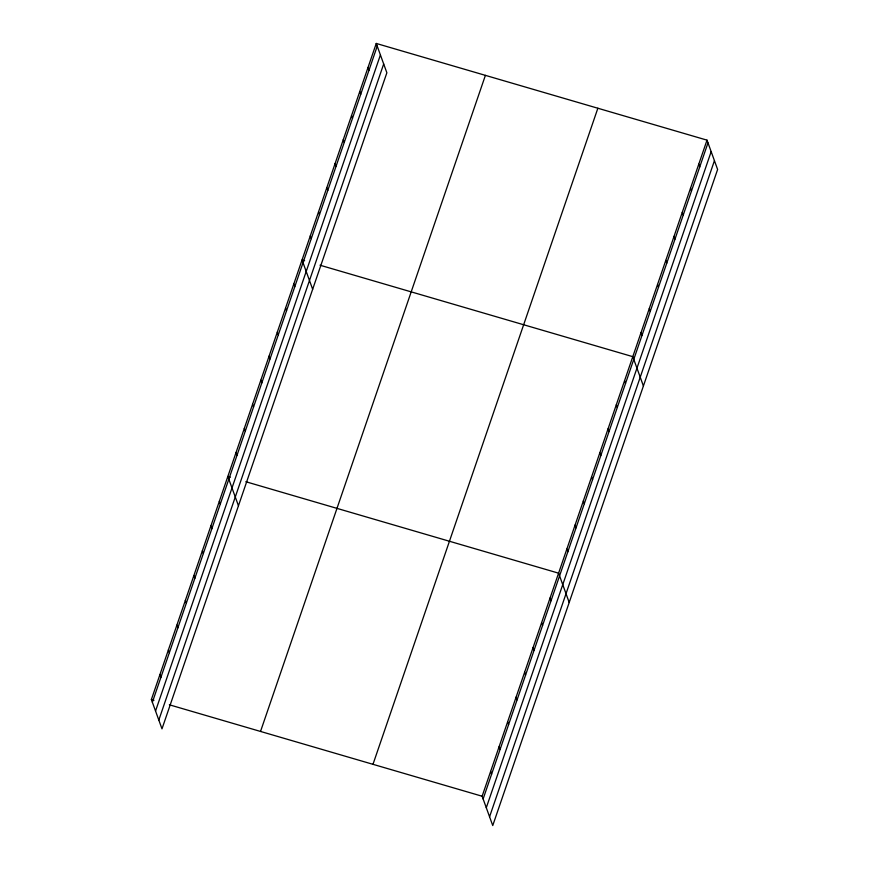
<?xml version="1.0" encoding="UTF-8"?>
<svg xmlns="http://www.w3.org/2000/svg" width="869" height="869" viewBox="0 0 869 869"><rect width="100%" height="100%" fill="white"/><g stroke="black" fill="none" stroke-linecap="round" stroke-linejoin="round"><path stroke-width="1.3" d="M376.255 43.45L386.868 72.768L161.992 728.852L151.38 699.534L376.255 43.45L707.008 140.148L717.62 169.466L492.745 825.55L482.132 796.232L707.008 140.148M152.368 702.25L377.233 46.166M155.54 711.027L380.416 54.943M158.821 720.064L383.685 63.991M260.526 731.448L485.402 75.364M372.986 764.318L597.861 108.245M483.121 798.948L707.985 142.864M486.292 807.725L711.168 151.64M489.573 816.773L714.437 160.689M304.617 260.711L302.043 259.961L312.655 289.268M320.02 265.208L632.795 356.659L643.408 385.977M230.404 477.211L227.841 476.462L238.454 505.78M245.818 481.719L558.593 573.171L569.206 602.478M151.38 699.534L153.954 700.284M169.357 704.792L482.132 796.232M698.763 164.208L699.741 166.924M690.518 188.269L691.496 190.974M682.274 212.318L683.251 215.034M674.029 236.379L675.007 239.094M665.784 260.428L666.762 263.144M657.54 284.489L658.517 287.204M649.295 308.549L650.273 311.254M641.04 332.599L642.028 335.315M624.55 380.72L625.539 383.425M616.306 404.769L617.294 407.485M608.061 428.83L609.05 431.545M599.816 452.879L600.805 455.595M591.572 476.94L592.56 479.655M583.327 501L584.316 503.705M575.082 525.05L576.06 527.765M566.838 549.11L567.815 551.826M368.011 67.51L368.988 70.215M550.099 597.948L551.076 600.664M359.755 91.56L360.744 94.276M541.604 622.736L542.582 625.452M351.51 115.62L352.499 118.336M533.11 647.524L534.087 650.229M343.266 139.67L344.254 142.386M524.615 672.313L525.593 675.017M335.021 163.73L336.01 166.446M516.121 697.09L517.098 699.806M326.777 187.791L327.765 190.496M507.626 721.878L508.604 724.594M318.532 211.84L319.52 214.556M499.132 746.667L500.109 749.371M310.287 235.901L311.276 238.617M490.637 771.444L491.615 774.16M293.798 284.011L294.776 286.727M285.553 308.071L286.531 310.787M277.309 332.121L278.286 334.837M269.064 356.181L270.042 358.897M260.819 380.242L261.797 382.947M252.575 404.291L253.552 407.007M244.33 428.352L245.308 431.067M236.086 452.412L237.063 455.117M219.346 501.25L220.324 503.966M210.852 526.038L211.83 528.743M202.347 550.816L203.335 553.531M193.852 575.604L194.841 578.319M185.358 600.392L186.346 603.108M176.863 625.18L177.852 627.885M168.369 649.958L169.357 652.673M159.874 674.746L160.863 677.462"/></g></svg>
